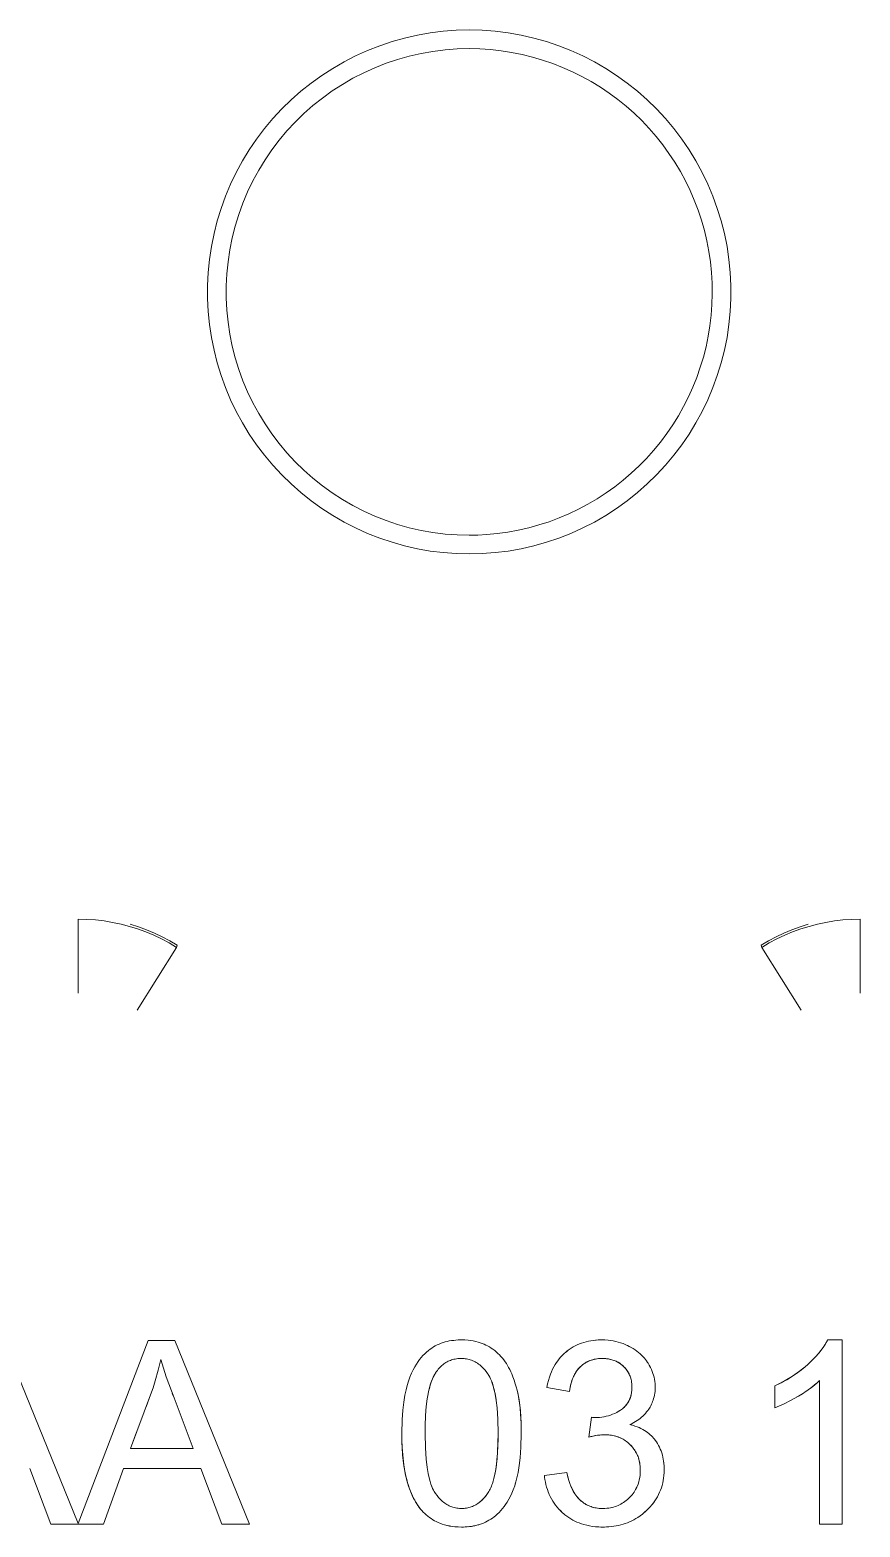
# Model space of a CAD drawing. Header units: millimetres. Extents: x -999 to 4635, y -962 to 3668.
# Drawn here: x 105.25 to 127.45, y 47 to 87 of the extents above; entities that cross this region are included whole.
import ezdxf

# ---------------------------------------------------------------- set-up
doc = ezdxf.new("R2010")
doc.units = ezdxf.units.MM
doc.layers.add('GORUNEN', color=7, linetype='Continuous', lineweight=9)

msp = doc.modelspace()

# ---------------------------------------------------------------- linework, layer by layer
at = {"layer": 'GORUNEN'}
for points in [[(117, 87), (116.651, 86.991), (116.303, 86.965), (115.957, 86.922), (115.613, 86.861), (115.273, 86.784), (114.937, 86.689), (114.606, 86.578), (114.281, 86.45), (113.963, 86.307), (113.652, 86.148), (113.35, 85.973), (113.057, 85.784), (112.773, 85.58), (112.5, 85.362), (112.239, 85.131), (111.989, 84.888), (111.752, 84.632), (111.527, 84.364), (111.316, 84.086), (111.12, 83.798), (110.938, 83.5), (110.771, 83.193), (110.619, 82.879), (110.484, 82.557), (110.365, 82.229), (110.262, 81.896), (110.176, 81.558), (110.106, 81.216), (110.054, 80.87), (110.02, 80.523), (110.002, 80.175), (110.002, 79.825), (110.02, 79.477), (110.054, 79.13), (110.106, 78.784), (110.176, 78.442), (110.262, 78.104), (110.365, 77.771), (110.484, 77.443), (110.619, 77.121), (110.771, 76.807), (110.938, 76.5), (111.12, 76.202), (111.316, 75.914), (111.527, 75.636), (111.752, 75.368), (111.989, 75.112), (112.239, 74.869), (112.5, 74.638), (112.773, 74.42), (113.057, 74.216), (113.35, 74.027), (113.652, 73.852), (113.963, 73.693), (114.281, 73.55), (114.606, 73.422), (114.937, 73.311), (115.273, 73.216), (115.613, 73.139), (115.957, 73.078), (116.303, 73.035), (116.651, 73.009), (117, 73)], [(117, 73), (117.349, 73.009), (117.697, 73.035), (118.043, 73.078), (118.387, 73.139), (118.727, 73.216), (119.063, 73.311), (119.394, 73.422), (119.719, 73.55), (120.037, 73.693), (120.348, 73.852), (120.65, 74.027), (120.943, 74.216), (121.227, 74.42), (121.5, 74.638), (121.761, 74.869), (122.011, 75.112), (122.248, 75.368), (122.473, 75.636), (122.684, 75.914), (122.88, 76.202), (123.062, 76.5), (123.229, 76.807), (123.381, 77.121), (123.516, 77.443), (123.635, 77.771), (123.738, 78.104), (123.824, 78.442), (123.894, 78.784), (123.946, 79.13), (123.98, 79.477), (123.998, 79.825), (123.998, 80.175), (123.98, 80.523), (123.946, 80.87), (123.894, 81.216), (123.824, 81.558), (123.738, 81.896), (123.635, 82.229), (123.516, 82.557), (123.381, 82.879), (123.229, 83.193), (123.062, 83.5), (122.88, 83.798), (122.684, 84.086), (122.473, 84.364), (122.248, 84.632), (122.011, 84.888), (121.761, 85.131), (121.5, 85.362), (121.227, 85.58), (120.943, 85.784), (120.65, 85.973), (120.348, 86.148), (120.037, 86.307), (119.719, 86.45), (119.394, 86.578), (119.063, 86.689), (118.727, 86.784), (118.387, 86.861), (118.043, 86.922), (117.697, 86.965), (117.349, 86.991), (117, 87)], [(117, 86.5), (116.676, 86.492), (116.353, 86.468), (116.031, 86.427), (115.712, 86.371), (115.396, 86.299), (115.084, 86.211), (114.777, 86.108), (114.475, 85.99), (114.18, 85.856), (113.891, 85.708), (113.611, 85.546), (113.338, 85.371), (113.075, 85.181), (112.822, 84.979), (112.579, 84.765), (112.347, 84.539), (112.126, 84.301), (111.918, 84.053), (111.722, 83.794), (111.54, 83.527), (111.371, 83.25), (111.216, 82.965), (111.075, 82.673), (110.949, 82.375), (110.838, 82.07), (110.743, 81.76), (110.663, 81.446), (110.599, 81.129), (110.55, 80.808), (110.518, 80.486), (110.502, 80.162), (110.502, 79.838), (110.518, 79.514), (110.55, 79.192), (110.599, 78.871), (110.663, 78.554), (110.743, 78.24), (110.838, 77.93), (110.949, 77.625), (111.075, 77.327), (111.216, 77.035), (111.371, 76.75), (111.54, 76.473), (111.722, 76.206), (111.918, 75.947), (112.126, 75.699), (112.347, 75.461), (112.579, 75.235), (112.822, 75.021), (113.075, 74.819), (113.338, 74.629), (113.611, 74.454), (113.891, 74.292), (114.18, 74.144), (114.475, 74.01), (114.777, 73.892), (115.084, 73.789), (115.396, 73.701), (115.712, 73.629), (116.031, 73.573), (116.353, 73.532), (116.676, 73.508), (117, 73.5)], [(117, 86.5), (117.285, 86.494), (117.569, 86.475), (117.853, 86.444), (118.134, 86.4), (118.414, 86.344), (118.691, 86.276), (118.964, 86.196), (119.234, 86.104), (119.499, 86), (119.76, 85.885), (120.015, 85.758), (120.265, 85.621), (120.508, 85.472), (120.745, 85.313), (120.974, 85.144), (121.196, 84.965), (121.409, 84.776), (121.614, 84.578), (121.811, 84.371), (121.998, 84.156), (122.175, 83.933), (122.342, 83.702), (122.5, 83.465), (122.646, 83.22), (122.782, 82.97), (122.907, 82.713), (123.02, 82.452), (123.122, 82.186), (123.211, 81.915), (123.289, 81.641), (123.355, 81.364), (123.409, 81.084), (123.45, 80.802), (123.479, 80.518), (123.496, 80.234), (123.5, 79.949), (123.491, 79.664), (123.47, 79.379), (123.437, 79.096), (123.391, 78.815), (123.333, 78.536), (123.263, 78.26), (123.18, 77.987), (123.086, 77.718), (122.98, 77.453), (122.863, 77.194), (122.734, 76.939), (122.595, 76.691), (122.444, 76.449), (122.283, 76.214), (122.112, 75.986), (121.931, 75.765), (121.741, 75.553), (121.541, 75.35), (121.333, 75.155), (121.117, 74.97), (120.892, 74.794), (120.66, 74.628), (120.421, 74.473), (120.176, 74.329), (119.924, 74.195), (119.667, 74.072), (119.404, 73.961), (119.137, 73.861), (118.866, 73.774), (118.591, 73.698), (118.313, 73.634), (118.033, 73.583), (117.751, 73.543), (117.467, 73.517), (117.234, 73.504), (117, 73.5)], [(106.547, 63.242), (106.777, 63.236), (107.007, 63.22), (107.235, 63.193), (107.463, 63.155), (107.689, 63.107), (107.913, 63.048)], [(106.547, 61.261), (106.547, 63.242)], [(126.087, 63.048), (126.311, 63.107), (126.537, 63.155), (126.765, 63.193), (126.993, 63.22), (127.223, 63.236), (127.453, 63.242)], [(127.453, 61.261), (127.453, 63.242)], [(107.913, 63.048), (108.134, 62.979), (108.351, 62.9), (108.564, 62.811), (108.772, 62.713), (108.975, 62.605), (109.173, 62.488)], [(107.933, 63.109), (108.154, 63.04), (108.371, 62.96), (108.583, 62.871), (108.791, 62.772), (108.995, 62.664), (109.194, 62.545)], [(124.806, 62.545), (125.005, 62.664), (125.209, 62.772), (125.417, 62.871), (125.629, 62.96), (125.846, 63.04), (126.067, 63.109)], [(124.827, 62.488), (125.025, 62.605), (125.228, 62.713), (125.436, 62.811), (125.649, 62.9), (125.866, 62.979), (126.087, 63.048)], [(108.123, 60.809), (109.173, 62.488)], [(109.194, 62.545), (109.173, 62.488)], [(124.827, 62.488), (124.806, 62.545)], [(124.827, 62.488), (125.877, 60.809)], [(104.559, 51.984), (106.545, 47.094)], [(106.545, 47.094), (108.411, 51.984)], [(108.411, 51.984), (109.128, 51.984)], [(109.128, 51.984), (111.123, 47.081)], [(115.377, 50.898), (115.416, 51.007), (115.46, 51.111), (115.503, 51.201), (115.546, 51.279), (115.591, 51.354), (115.634, 51.419), (115.675, 51.475), (115.718, 51.529), (115.764, 51.58), (115.811, 51.629), (115.858, 51.674), (115.908, 51.716)], [(115.908, 51.716), (115.952, 51.751), (115.998, 51.783), (116.045, 51.813), (116.093, 51.84), (116.143, 51.866), (116.194, 51.889), (116.247, 51.91), (116.301, 51.928), (116.355, 51.945), (116.411, 51.959), (116.468, 51.971), (116.526, 51.981), (116.585, 51.988), (116.645, 51.994), (116.705, 51.998), (116.75, 51.999), (116.795, 52)], [(116.795, 52), (116.886, 51.998), (116.968, 51.992), (117.039, 51.984), (117.11, 51.972), (117.179, 51.958), (117.24, 51.942), (117.294, 51.925), (117.346, 51.906), (117.398, 51.885), (117.444, 51.863), (117.489, 51.84)], [(116.795, 52), (116.838, 52)], [(117.489, 51.84), (117.539, 51.812), (117.588, 51.781), (117.635, 51.749), (117.681, 51.714), (117.726, 51.677), (117.769, 51.639), (117.81, 51.598), (117.85, 51.555), (117.888, 51.511), (117.924, 51.464), (117.959, 51.416), (117.993, 51.366), (118.024, 51.315), (118.054, 51.261), (118.083, 51.207), (118.11, 51.15), (118.136, 51.093), (118.168, 51.014), (118.202, 50.923), (118.233, 50.829), (118.258, 50.744), (118.281, 50.657)], [(119.076, 50.732), (119.095, 50.825), (119.117, 50.916), (119.144, 51.005), (119.171, 51.082), (119.199, 51.151), (119.229, 51.217), (119.263, 51.281), (119.299, 51.344), (119.334, 51.398), (119.367, 51.445), (119.402, 51.491), (119.44, 51.535), (119.479, 51.577), (119.519, 51.618), (119.547, 51.643), (119.575, 51.668)], [(119.575, 51.668), (119.624, 51.707), (119.674, 51.744), (119.726, 51.779), (119.779, 51.811), (119.834, 51.841), (119.89, 51.868), (119.948, 51.893), (120.006, 51.915), (120.066, 51.934), (120.127, 51.951), (120.189, 51.965), (120.252, 51.977), (120.316, 51.986), (120.381, 51.993), (120.446, 51.998), (120.495, 51.999), (120.543, 52)], [(119.575, 51.668), (119.607, 51.694), (119.639, 51.719)], [(120.319, 51.987), (120.392, 51.994), (120.467, 51.999), (120.543, 52)], [(120.543, 52), (120.628, 51.998), (120.712, 51.992), (120.787, 51.983), (120.854, 51.972), (120.92, 51.958), (120.985, 51.942), (121.05, 51.922), (121.113, 51.9), (121.175, 51.876), (121.228, 51.852), (121.28, 51.827)], [(120.543, 52), (120.63, 51.998)], [(121.189, 51.87), (121.235, 51.849), (121.28, 51.827)], [(121.28, 51.827), (121.333, 51.799), (121.385, 51.768), (121.435, 51.736), (121.484, 51.702), (121.53, 51.665), (121.575, 51.627), (121.617, 51.587), (121.653, 51.549), (121.684, 51.514), (121.714, 51.477), (121.742, 51.439), (121.768, 51.4), (121.782, 51.379), (121.795, 51.358)], [(121.28, 51.827), (121.32, 51.806)], [(126.055, 51.345), (126.166, 51.449), (126.26, 51.545), (126.338, 51.633), (126.403, 51.713), (126.457, 51.785), (126.506, 51.859), (126.546, 51.925), (126.567, 51.963), (126.586, 52)], [(126.055, 51.345), (126.174, 51.457), (126.271, 51.557), (126.349, 51.646), (126.413, 51.725), (126.465, 51.796), (126.512, 51.867), (126.549, 51.93), (126.568, 51.965), (126.586, 52)], [(126.586, 52), (126.974, 52)], [(126.974, 52), (126.974, 47.081)], [(108.75, 51.478), (108.685, 51.191), (108.605, 50.907), (108.545, 50.719), (108.48, 50.533)], [(108.75, 51.478), (108.685, 51.192), (108.606, 50.908), (108.545, 50.72), (108.48, 50.533)], [(108.768, 51.419), (108.75, 51.478)], [(109.106, 50.449), (108.9, 51.016), (108.75, 51.478)], [(116.788, 51.505), (116.743, 51.504), (116.699, 51.5), (116.661, 51.496), (116.627, 51.49), (116.593, 51.483), (116.561, 51.475), (116.529, 51.465), (116.497, 51.454), (116.467, 51.441), (116.437, 51.428), (116.407, 51.412), (116.379, 51.396), (116.351, 51.378), (116.323, 51.359), (116.296, 51.338), (116.27, 51.316), (116.245, 51.293), (116.22, 51.268), (116.195, 51.242), (116.172, 51.215), (116.149, 51.186), (116.126, 51.156)], [(116.788, 51.505), (116.762, 51.504), (116.736, 51.503)], [(116.869, 51.501), (116.842, 51.503), (116.815, 51.504), (116.788, 51.505)], [(117.489, 51.107), (117.45, 51.159), (117.414, 51.202), (117.381, 51.239), (117.347, 51.273), (117.312, 51.305), (117.28, 51.332), (117.251, 51.354), (117.221, 51.375), (117.19, 51.394), (117.16, 51.412), (117.128, 51.428), (117.096, 51.443), (117.064, 51.456), (117.03, 51.468), (116.997, 51.478), (116.963, 51.486), (116.928, 51.493), (116.893, 51.498), (116.857, 51.502), (116.823, 51.504), (116.788, 51.505)], [(118.052, 51.266), (118.055, 51.261)], [(119.976, 51.286), (119.955, 51.266), (119.935, 51.245), (119.916, 51.223), (119.898, 51.2), (119.88, 51.177), (119.863, 51.153), (119.847, 51.128), (119.832, 51.102), (119.817, 51.076), (119.803, 51.049), (119.79, 51.022), (119.778, 50.994), (119.762, 50.956), (119.746, 50.912), (119.732, 50.867), (119.719, 50.821), (119.707, 50.774), (119.697, 50.727), (119.687, 50.676), (119.679, 50.625)], [(119.976, 51.286), (119.953, 51.264), (119.931, 51.24), (119.91, 51.215), (119.889, 51.19), (119.87, 51.163), (119.851, 51.135), (119.833, 51.105), (119.817, 51.075), (119.801, 51.044), (119.785, 51.011), (119.771, 50.978), (119.757, 50.943)], [(120.556, 51.505), (120.507, 51.503), (120.458, 51.5), (120.415, 51.495), (120.376, 51.489), (120.338, 51.481), (120.301, 51.471), (120.265, 51.46), (120.229, 51.447), (120.194, 51.432), (120.159, 51.416), (120.126, 51.398), (120.093, 51.378), (120.062, 51.357), (120.031, 51.334), (120.003, 51.311), (119.976, 51.286)], [(120.556, 51.505), (120.505, 51.503), (120.46, 51.5), (120.42, 51.496), (120.381, 51.49), (120.343, 51.482), (120.306, 51.472), (120.269, 51.461), (120.234, 51.449), (120.199, 51.435), (120.165, 51.419), (120.132, 51.401), (120.1, 51.382), (120.069, 51.361), (120.038, 51.339), (120.008, 51.315), (119.992, 51.301), (119.976, 51.286)], [(121.13, 51.289), (121.105, 51.313), (121.079, 51.335), (121.053, 51.355), (121.025, 51.375), (120.997, 51.393), (120.968, 51.409), (120.938, 51.424), (120.907, 51.438), (120.875, 51.451), (120.843, 51.462), (120.811, 51.472), (120.777, 51.481), (120.743, 51.488), (120.709, 51.494), (120.674, 51.498), (120.638, 51.501), (120.603, 51.504), (120.579, 51.504), (120.556, 51.505)], [(121.13, 51.289), (121.102, 51.315), (121.077, 51.336), (121.054, 51.354), (121.029, 51.372), (121.005, 51.388), (120.979, 51.403), (120.953, 51.417), (120.926, 51.43), (120.899, 51.442), (120.871, 51.453), (120.842, 51.463), (120.813, 51.471), (120.783, 51.479), (120.752, 51.486), (120.721, 51.492), (120.689, 51.496), (120.656, 51.5), (120.623, 51.503), (120.59, 51.504), (120.556, 51.505)], [(121.351, 50.742), (121.35, 50.789), (121.347, 50.831), (121.343, 50.868), (121.337, 50.904), (121.329, 50.94), (121.32, 50.976), (121.31, 51.007), (121.3, 51.035), (121.289, 51.062), (121.276, 51.089), (121.263, 51.115), (121.248, 51.14), (121.232, 51.165), (121.216, 51.19), (121.198, 51.214), (121.179, 51.237), (121.159, 51.26), (121.144, 51.275), (121.13, 51.289)], [(121.351, 50.742), (121.35, 50.786), (121.347, 50.828), (121.342, 50.87), (121.336, 50.907), (121.329, 50.939), (121.321, 50.971), (121.312, 51.002), (121.301, 51.033), (121.288, 51.062), (121.275, 51.092), (121.26, 51.12), (121.244, 51.148), (121.226, 51.175), (121.207, 51.202), (121.186, 51.228), (121.164, 51.253), (121.147, 51.272), (121.13, 51.289)], [(121.795, 51.358), (121.822, 51.309), (121.848, 51.259), (121.871, 51.209), (121.892, 51.158), (121.911, 51.106), (121.928, 51.054), (121.942, 51.001), (121.953, 50.947), (121.962, 50.893), (121.969, 50.839), (121.973, 50.784), (121.974, 50.729)], [(121.795, 51.358), (121.816, 51.321), (121.836, 51.284)], [(125.175, 50.771), (125.335, 50.85), (125.491, 50.936), (125.641, 51.029), (125.771, 51.117), (125.884, 51.202), (125.971, 51.272), (126.055, 51.345)], [(125.175, 50.771), (125.339, 50.852), (125.496, 50.939), (125.647, 51.032), (125.79, 51.131), (125.912, 51.224), (125.985, 51.284), (126.055, 51.345)], [(115.198, 49.5), (115.206, 49.866), (115.225, 50.125), (115.249, 50.334), (115.28, 50.521), (115.311, 50.667), (115.341, 50.785), (115.377, 50.898)], [(115.342, 50.786), (115.377, 50.898)], [(115.377, 50.898), (115.394, 50.948)], [(116.126, 51.156), (116.103, 51.122), (116.081, 51.085), (116.059, 51.046), (116.039, 51.005), (116.019, 50.962), (116.001, 50.917), (115.983, 50.87), (115.967, 50.82), (115.951, 50.768), (115.932, 50.696), (115.912, 50.61), (115.894, 50.519), (115.878, 50.423), (115.86, 50.288), (115.844, 50.126), (115.832, 49.953), (115.823, 49.734), (115.82, 49.5)], [(116.126, 51.156), (116.104, 51.123), (116.083, 51.089), (116.063, 51.054), (116.044, 51.017), (116.026, 50.978), (116.01, 50.939), (115.994, 50.898), (115.978, 50.855), (115.96, 50.797), (115.943, 50.738), (115.927, 50.676)], [(117.489, 51.107), (117.453, 51.155)], [(117.772, 49.5), (117.765, 49.88), (117.744, 50.184), (117.721, 50.383), (117.694, 50.55), (117.667, 50.672), (117.642, 50.766), (117.618, 50.845), (117.593, 50.91), (117.57, 50.964), (117.548, 51.009), (117.527, 51.047), (117.508, 51.079), (117.499, 51.093), (117.489, 51.107)], [(117.718, 50.406), (117.691, 50.565), (117.663, 50.688), (117.639, 50.777), (117.619, 50.841), (117.596, 50.903)], [(119.757, 50.942), (119.74, 50.894), (119.725, 50.844), (119.711, 50.792), (119.699, 50.738), (119.688, 50.682), (119.679, 50.625)], [(121.971, 50.813), (121.973, 50.776), (121.974, 50.752), (121.974, 50.729)], [(126.371, 50.915), (126.306, 50.854), (126.237, 50.796), (126.165, 50.738), (126.089, 50.682), (126.009, 50.628), (125.91, 50.563), (125.807, 50.501)], [(126.371, 50.915), (126.303, 50.852), (126.23, 50.789), (126.15, 50.727), (126.064, 50.665), (125.973, 50.603), (125.892, 50.552), (125.807, 50.501)], [(126.371, 47.081), (126.371, 50.915)], [(108.48, 50.533), (107.942, 49.096)], [(108.48, 50.533), (108.361, 50.212)], [(109.106, 50.449), (109.059, 50.572)], [(109.617, 49.096), (109.106, 50.449)], [(118.281, 50.657), (118.307, 50.544), (118.328, 50.427), (118.346, 50.306), (118.361, 50.181), (118.375, 50.01), (118.386, 49.812), (118.39, 49.657), (118.392, 49.5)], [(118.281, 50.657), (118.308, 50.535), (118.332, 50.403), (118.352, 50.259), (118.368, 50.105), (118.38, 49.94), (118.389, 49.728), (118.392, 49.5)], [(119.076, 50.732), (119.085, 50.779)], [(119.679, 50.625), (119.076, 50.732)], [(121.048, 50.126), (121.073, 50.143), (121.097, 50.16), (121.12, 50.179), (121.142, 50.199), (121.163, 50.219), (121.182, 50.24), (121.201, 50.262), (121.219, 50.285), (121.235, 50.309), (121.251, 50.333), (121.265, 50.359), (121.278, 50.384), (121.29, 50.411), (121.301, 50.438), (121.311, 50.466), (121.32, 50.495), (121.327, 50.524), (121.334, 50.554), (121.339, 50.584), (121.344, 50.615), (121.347, 50.646), (121.35, 50.678), (121.351, 50.71), (121.351, 50.742)], [(121.048, 50.126), (121.073, 50.143), (121.097, 50.16), (121.12, 50.179), (121.141, 50.198), (121.162, 50.218), (121.181, 50.239), (121.2, 50.26), (121.217, 50.283), (121.233, 50.306), (121.249, 50.33), (121.263, 50.354), (121.276, 50.379), (121.288, 50.406), (121.299, 50.432), (121.309, 50.46), (121.318, 50.488), (121.326, 50.517), (121.333, 50.547), (121.338, 50.578), (121.343, 50.609), (121.347, 50.641), (121.349, 50.674), (121.351, 50.708), (121.351, 50.742)], [(121.974, 50.729), (121.973, 50.677), (121.969, 50.626), (121.963, 50.575), (121.955, 50.525), (121.944, 50.475), (121.932, 50.431), (121.92, 50.392), (121.906, 50.354), (121.89, 50.316), (121.873, 50.279), (121.855, 50.242), (121.835, 50.206), (121.818, 50.179), (121.801, 50.152)], [(121.974, 50.729), (121.973, 50.684)], [(125.175, 50.188), (125.175, 50.771)], [(125.807, 50.501), (125.591, 50.379), (125.42, 50.292), (125.296, 50.236), (125.234, 50.211), (125.175, 50.188)], [(125.807, 50.501), (125.764, 50.475)], [(120.36, 49.924), (120.422, 49.925), (120.484, 49.929), (120.544, 49.936), (120.604, 49.946), (120.663, 49.959), (120.721, 49.974), (120.778, 49.993), (120.835, 50.014), (120.89, 50.038), (120.944, 50.064), (120.997, 50.094), (121.048, 50.126)], [(120.36, 49.924), (120.424, 49.925), (120.485, 49.929), (120.546, 49.937), (120.606, 49.946), (120.665, 49.959), (120.723, 49.975), (120.779, 49.993), (120.835, 50.014), (120.89, 50.038), (120.944, 50.064), (120.996, 50.094), (121.048, 50.126)], [(121.801, 50.152), (121.774, 50.112), (121.744, 50.074), (121.713, 50.037), (121.681, 50.001), (121.646, 49.967), (121.61, 49.934), (121.572, 49.903), (121.532, 49.873), (121.491, 49.845), (121.448, 49.818), (121.404, 49.792), (121.359, 49.768), (121.328, 49.753), (121.296, 49.738)], [(125.297, 50.237), (125.235, 50.211), (125.175, 50.188)], [(125.555, 50.36), (125.555, 50.36)], [(120.198, 49.402), (120.266, 49.934)], [(120.266, 49.934), (120.299, 49.929), (120.331, 49.925), (120.346, 49.924), (120.36, 49.924)], [(120.266, 49.934), (120.303, 49.928), (120.332, 49.925), (120.347, 49.924), (120.36, 49.924)], [(121.296, 49.738), (121.365, 49.72), (121.431, 49.699), (121.49, 49.678), (121.541, 49.657), (121.591, 49.634), (121.64, 49.609), (121.687, 49.581), (121.732, 49.552), (121.772, 49.523), (121.806, 49.496), (121.839, 49.468), (121.871, 49.438), (121.901, 49.407), (121.93, 49.375), (121.953, 49.348), (121.974, 49.321)], [(121.296, 49.738), (121.346, 49.725)], [(121.433, 49.808), (121.428, 49.805)], [(108.107, 49.535), (107.942, 49.096)], [(115.198, 49.5), (115.198, 49.553)], [(116.795, 47), (116.706, 47.002), (116.619, 47.008), (116.542, 47.017), (116.473, 47.029), (116.406, 47.043), (116.34, 47.06), (116.276, 47.08), (116.219, 47.101), (116.169, 47.122), (116.12, 47.145), (116.072, 47.17), (116.025, 47.196), (115.98, 47.225), (115.936, 47.256), (115.893, 47.289), (115.852, 47.324), (115.812, 47.36), (115.773, 47.399), (115.736, 47.439), (115.7, 47.481), (115.665, 47.525), (115.632, 47.57), (115.601, 47.617), (115.571, 47.665), (115.542, 47.715), (115.514, 47.767), (115.488, 47.819), (115.464, 47.873), (115.44, 47.928), (115.411, 48.003), (115.381, 48.09), (115.353, 48.179), (115.328, 48.27), (115.306, 48.362), (115.28, 48.489), (115.255, 48.634), (115.235, 48.782), (115.22, 48.933), (115.206, 49.138), (115.2, 49.318), (115.198, 49.5)], [(116.795, 47), (116.701, 47.002), (116.619, 47.008), (116.546, 47.017), (116.476, 47.028), (116.407, 47.043), (116.34, 47.06), (116.275, 47.08), (116.218, 47.101), (116.168, 47.122), (116.12, 47.145), (116.072, 47.17), (116.026, 47.196), (115.98, 47.225), (115.937, 47.256), (115.894, 47.288), (115.852, 47.323), (115.812, 47.36), (115.773, 47.398), (115.736, 47.439), (115.699, 47.482), (115.664, 47.527), (115.63, 47.573), (115.597, 47.622), (115.566, 47.673), (115.536, 47.726), (115.507, 47.781), (115.48, 47.837), (115.453, 47.896), (115.428, 47.957), (115.405, 48.02), (115.375, 48.107), (115.344, 48.209), (115.317, 48.316), (115.292, 48.428), (115.27, 48.544), (115.251, 48.664), (115.23, 48.832), (115.213, 49.03), (115.202, 49.239), (115.199, 49.368), (115.198, 49.5)], [(115.82, 49.5), (115.82, 49.452)], [(115.82, 49.5), (115.828, 49.119), (115.848, 48.814), (115.873, 48.595), (115.9, 48.435), (115.926, 48.317), (115.952, 48.219), (115.975, 48.146), (115.999, 48.084), (116.021, 48.032), (116.043, 47.988), (116.063, 47.951), (116.081, 47.921), (116.1, 47.893)], [(117.489, 47.893), (117.508, 47.921), (117.526, 47.95), (117.543, 47.982), (117.56, 48.015), (117.576, 48.05), (117.592, 48.088), (117.606, 48.126), (117.621, 48.167), (117.639, 48.224), (117.658, 48.293), (117.675, 48.365), (117.691, 48.442), (117.71, 48.55), (117.729, 48.681), (117.744, 48.822), (117.76, 49.023), (117.769, 49.252), (117.772, 49.5)], [(117.658, 48.295), (117.686, 48.414), (117.708, 48.538), (117.727, 48.665), (117.742, 48.796), (117.756, 48.974), (117.767, 49.178), (117.771, 49.338), (117.772, 49.5)], [(118.392, 49.5), (118.383, 49.138), (118.363, 48.853), (118.338, 48.645), (118.307, 48.459), (118.275, 48.313), (118.247, 48.207), (118.216, 48.105)], [(118.392, 49.5), (118.392, 49.457)], [(120.621, 49.467), (120.578, 49.466), (120.534, 49.463), (120.489, 49.459), (120.443, 49.453), (120.38, 49.442), (120.309, 49.428), (120.254, 49.416), (120.198, 49.402)], [(120.511, 49.461), (120.434, 49.451), (120.352, 49.437), (120.277, 49.421), (120.198, 49.402)], [(120.621, 49.467), (120.598, 49.467)], [(121.306, 49.2), (121.273, 49.232), (121.238, 49.262), (121.206, 49.287), (121.176, 49.308), (121.146, 49.328), (121.114, 49.347), (121.082, 49.364), (121.05, 49.38), (121.016, 49.395), (120.982, 49.408), (120.947, 49.42), (120.912, 49.43), (120.876, 49.439), (120.84, 49.447), (120.802, 49.454), (120.765, 49.459), (120.727, 49.463), (120.689, 49.466), (120.655, 49.467), (120.621, 49.467)], [(121.306, 49.2), (121.273, 49.232), (121.238, 49.261), (121.206, 49.286), (121.177, 49.307), (121.147, 49.327), (121.116, 49.346), (121.085, 49.363), (121.053, 49.379), (121.02, 49.393), (120.986, 49.406), (120.952, 49.418), (120.917, 49.429), (120.881, 49.438), (120.844, 49.446), (120.807, 49.453), (120.769, 49.458), (120.731, 49.463), (120.691, 49.465), (120.657, 49.467), (120.621, 49.467)], [(121.974, 49.321), (122.006, 49.276), (122.036, 49.23), (122.063, 49.182), (122.088, 49.134), (122.111, 49.083), (122.132, 49.032), (122.15, 48.979), (122.166, 48.925), (122.18, 48.87), (122.191, 48.814), (122.2, 48.757), (122.207, 48.699), (122.212, 48.64), (122.214, 48.586), (122.215, 48.532)], [(121.974, 49.321), (122.007, 49.275), (122.037, 49.228), (122.065, 49.179)], [(107.942, 49.096), (109.617, 49.096)], [(121.576, 48.516), (121.575, 48.575), (121.571, 48.627), (121.566, 48.674), (121.559, 48.72), (121.549, 48.765), (121.538, 48.809), (121.526, 48.848), (121.514, 48.882), (121.5, 48.916), (121.485, 48.95), (121.468, 48.982), (121.451, 49.014), (121.431, 49.045), (121.411, 49.076), (121.389, 49.106), (121.366, 49.135), (121.341, 49.163), (121.324, 49.182), (121.306, 49.2)], [(121.576, 48.516), (121.575, 48.577), (121.571, 48.631), (121.565, 48.678), (121.558, 48.724), (121.548, 48.769), (121.537, 48.813), (121.523, 48.856), (121.509, 48.894), (121.495, 48.927), (121.48, 48.96), (121.463, 48.992), (121.446, 49.023), (121.426, 49.053), (121.406, 49.083), (121.384, 49.112), (121.36, 49.141), (121.336, 49.169), (121.321, 49.185), (121.306, 49.2)], [(105.814, 47.081), (105.253, 48.565)], [(107.759, 48.565), (107.225, 47.081)], [(109.823, 48.565), (107.759, 48.565)], [(110.383, 47.081), (109.823, 48.565)], [(119.011, 48.375), (119.614, 48.457)], [(119.614, 48.457), (119.641, 48.338), (119.666, 48.245), (119.694, 48.162), (119.721, 48.089), (119.749, 48.026), (119.776, 47.972), (119.802, 47.925), (119.827, 47.885), (119.851, 47.85), (119.876, 47.817), (119.903, 47.785), (119.928, 47.758), (119.947, 47.739), (119.966, 47.72)], [(119.614, 48.457), (119.641, 48.337), (119.666, 48.245), (119.692, 48.166), (119.72, 48.091), (119.748, 48.028), (119.774, 47.975), (119.799, 47.929), (119.823, 47.891), (119.848, 47.854), (119.874, 47.82), (119.901, 47.787), (119.926, 47.759), (119.946, 47.739), (119.966, 47.72)], [(121.289, 47.789), (121.323, 47.824), (121.355, 47.861), (121.385, 47.899), (121.41, 47.935), (121.432, 47.968), (121.451, 48.001), (121.469, 48.035), (121.486, 48.07), (121.502, 48.106), (121.515, 48.142), (121.528, 48.18), (121.539, 48.217), (121.548, 48.255), (121.556, 48.294), (121.563, 48.333), (121.568, 48.373), (121.572, 48.413), (121.575, 48.454), (121.576, 48.485), (121.576, 48.516)], [(121.289, 47.789), (121.324, 47.825), (121.356, 47.862), (121.385, 47.9), (121.41, 47.935), (121.431, 47.967), (121.451, 48), (121.469, 48.034), (121.485, 48.069), (121.501, 48.104), (121.514, 48.14), (121.527, 48.176), (121.538, 48.214), (121.547, 48.252), (121.556, 48.29), (121.562, 48.33), (121.568, 48.37), (121.572, 48.41), (121.575, 48.452), (121.576, 48.484), (121.576, 48.516)], [(122.215, 48.532), (122.213, 48.448), (122.208, 48.374), (122.2, 48.307), (122.189, 48.242), (122.176, 48.177), (122.159, 48.113), (122.14, 48.05), (122.118, 47.989), (122.093, 47.928), (122.065, 47.869), (122.034, 47.811), (122.001, 47.754), (121.965, 47.699), (121.926, 47.645), (121.885, 47.592), (121.841, 47.541), (121.796, 47.493), (121.749, 47.447)], [(122.203, 48.731), (122.204, 48.724)], [(122.215, 48.532), (122.214, 48.484), (122.212, 48.437), (122.209, 48.391)], [(115.994, 48.096), (116, 48.08)], [(118.216, 48.105), (118.177, 47.998), (118.139, 47.904), (118.101, 47.823), (118.06, 47.744), (118.016, 47.668), (117.974, 47.603), (117.934, 47.546), (117.891, 47.492), (117.847, 47.44), (117.8, 47.391), (117.752, 47.344), (117.706, 47.304), (117.664, 47.27), (117.62, 47.239), (117.575, 47.209), (117.529, 47.18), (117.481, 47.154), (117.432, 47.13), (117.383, 47.108), (117.332, 47.088), (117.28, 47.071), (117.227, 47.055), (117.173, 47.041), (117.118, 47.029), (117.062, 47.019), (117.006, 47.012), (116.948, 47.006), (116.89, 47.002), (116.843, 47), (116.795, 47)], [(118.216, 48.105), (118.201, 48.063)], [(118.241, 48.186), (118.216, 48.105)], [(119.497, 47.381), (119.446, 47.429), (119.398, 47.478), (119.353, 47.529), (119.311, 47.582), (119.271, 47.637), (119.234, 47.693), (119.199, 47.752), (119.168, 47.812), (119.139, 47.873), (119.113, 47.937), (119.09, 48.001), (119.07, 48.067), (119.052, 48.134), (119.037, 48.203), (119.025, 48.272), (119.017, 48.324), (119.011, 48.375)], [(116.1, 47.893), (116.139, 47.841), (116.18, 47.793), (116.217, 47.752), (116.251, 47.718), (116.285, 47.687), (116.317, 47.661), (116.346, 47.639), (116.376, 47.618), (116.406, 47.6), (116.437, 47.582), (116.468, 47.567), (116.5, 47.553), (116.532, 47.54), (116.565, 47.529), (116.598, 47.52), (116.632, 47.512), (116.667, 47.505), (116.702, 47.501), (116.737, 47.497), (116.766, 47.496), (116.795, 47.495)], [(116.795, 47.495), (116.829, 47.496), (116.863, 47.498), (116.896, 47.502), (116.929, 47.506), (116.962, 47.512), (116.993, 47.52), (117.025, 47.529), (117.056, 47.539), (117.086, 47.551), (117.116, 47.564), (117.146, 47.578), (117.175, 47.594), (117.203, 47.611), (117.232, 47.63), (117.259, 47.65), (117.286, 47.671), (117.313, 47.694), (117.34, 47.718), (117.366, 47.744), (117.391, 47.771), (117.416, 47.799), (117.441, 47.829), (117.465, 47.86), (117.489, 47.893)], [(117.232, 47.63), (117.263, 47.653), (117.293, 47.677), (117.323, 47.702), (117.352, 47.73), (117.38, 47.759), (117.407, 47.789), (117.434, 47.821), (117.46, 47.854), (117.475, 47.873), (117.489, 47.893)], [(117.489, 47.893), (117.502, 47.912), (117.514, 47.931)], [(119.139, 47.873), (119.12, 47.919)], [(119.966, 47.72), (120, 47.691), (120.035, 47.664), (120.067, 47.641), (120.097, 47.622), (120.128, 47.604), (120.16, 47.587), (120.192, 47.572), (120.225, 47.558), (120.258, 47.546), (120.292, 47.535), (120.327, 47.525), (120.362, 47.517), (120.398, 47.51), (120.434, 47.504), (120.471, 47.5), (120.508, 47.497), (120.54, 47.496), (120.572, 47.495)], [(119.966, 47.72), (119.996, 47.695), (120.026, 47.67), (120.058, 47.648), (120.09, 47.627), (120.122, 47.607), (120.156, 47.589), (120.191, 47.573), (120.226, 47.558), (120.262, 47.545), (120.299, 47.533), (120.336, 47.523), (120.375, 47.514)], [(120.572, 47.495), (120.628, 47.497), (120.682, 47.501), (120.731, 47.506), (120.774, 47.513), (120.816, 47.522), (120.858, 47.533), (120.899, 47.545), (120.94, 47.559), (120.98, 47.575), (121.019, 47.593), (121.057, 47.613), (121.094, 47.634), (121.13, 47.658), (121.166, 47.682), (121.201, 47.709), (121.234, 47.737), (121.262, 47.762), (121.289, 47.789)], [(120.572, 47.495), (120.629, 47.497), (120.685, 47.501), (120.734, 47.507), (120.777, 47.514), (120.819, 47.523), (120.861, 47.533), (120.902, 47.546), (120.942, 47.56), (120.981, 47.576), (121.019, 47.594), (121.057, 47.613), (121.094, 47.634), (121.13, 47.657), (121.165, 47.682), (121.2, 47.708), (121.233, 47.737), (121.262, 47.762), (121.289, 47.789)], [(122.038, 47.818), (122.003, 47.758), (121.964, 47.698), (121.937, 47.66), (121.908, 47.621)], [(116.739, 47.497), (116.764, 47.496), (116.779, 47.496), (116.795, 47.495)], [(116.795, 47.495), (116.835, 47.496)], [(117.713, 47.31), (117.713, 47.31)], [(119.497, 47.381), (119.462, 47.413), (119.429, 47.446)], [(120.569, 47), (120.468, 47.002), (120.378, 47.009), (120.298, 47.018), (120.219, 47.031), (120.142, 47.047), (120.066, 47.067), (119.999, 47.088), (119.94, 47.109), (119.882, 47.133), (119.825, 47.16), (119.77, 47.188), (119.715, 47.219), (119.663, 47.253), (119.611, 47.289), (119.561, 47.327), (119.529, 47.354), (119.497, 47.381)], [(120.46, 47.501), (120.497, 47.498), (120.534, 47.496), (120.572, 47.495)], [(121.749, 47.447), (121.691, 47.394), (121.631, 47.344), (121.569, 47.297), (121.511, 47.258), (121.458, 47.225), (121.403, 47.194), (121.347, 47.166), (121.29, 47.14), (121.232, 47.116), (121.173, 47.094), (121.113, 47.075), (121.052, 47.058), (120.99, 47.043), (120.927, 47.031), (120.864, 47.021), (120.799, 47.012), (120.734, 47.006), (120.669, 47.002), (120.619, 47.001), (120.569, 47)], [(121.749, 47.447), (121.715, 47.415), (121.693, 47.396), (121.671, 47.377)], [(107.225, 47.081), (105.814, 47.081)], [(111.123, 47.081), (110.383, 47.081)], [(116.845, 47), (116.795, 47)], [(117.305, 47.079), (117.255, 47.063), (117.204, 47.049), (117.153, 47.036), (117.1, 47.026), (117.046, 47.017), (116.991, 47.01)], [(120.569, 47), (120.521, 47.001)], [(126.974, 47.081), (126.371, 47.081)]]:
    msp.add_lwpolyline(points, dxfattribs=at)

doc.saveas('drawing.dxf')
